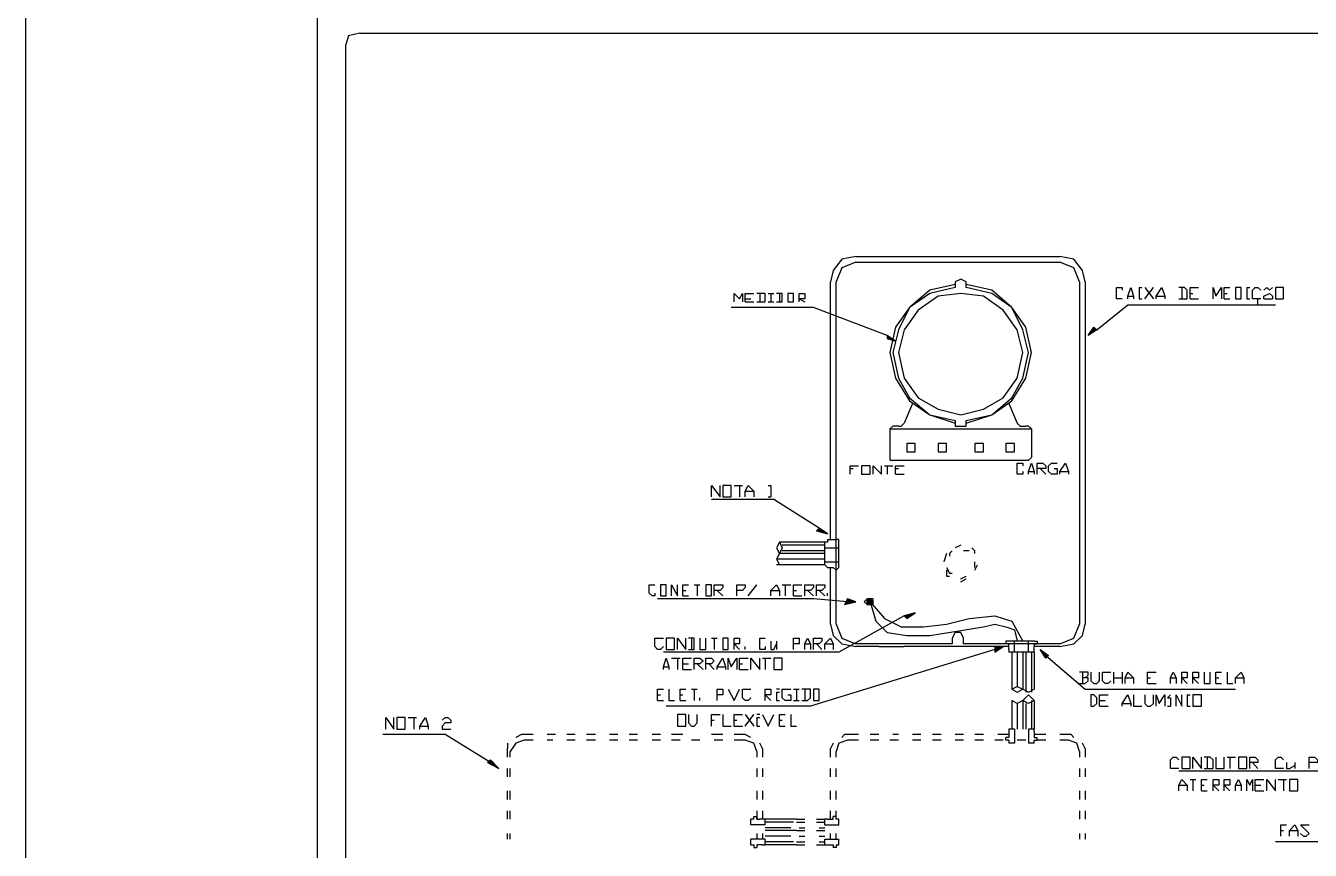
# Model space of a CAD drawing. Header units: millimetres. Extents: x 3453 to 3750, y 2320 to 2530.
# Drawn here: x 3453 to 3563, y 2388.8 to 2459.4 of the extents above; entities that cross this region are included whole.
import ezdxf

# ---------------------------------------------------------------- set-up
doc = ezdxf.new("R2010")
doc.units = ezdxf.units.MM

msp = doc.modelspace()

# ---------------------------------------------------------------- hatches: boundary and pattern name
at = {"true_color": 0x000007}
for points in [[(3544.74, 2433.37), (3543.98, 2432.88), (3544.47, 2433.6)], [(3526.77, 2432.64), (3527.49, 2432.4), (3526.77, 2432.88)], [(3520.71, 2416.16), (3521.67, 2415.91), (3520.96, 2416.39)], [(3533.07, 2412.02), (3533.03, 2412.02), (3533.03, 2411.99), (3533.07, 2411.99)], [(3533.07, 2411.79), (3533.03, 2411.79), (3533.03, 2411.75), (3533.07, 2411.75)], [(3523.12, 2409.86), (3524.09, 2410.09), (3523.37, 2410.34)], [(3525.32, 2410.34), (3525.05, 2410.34), (3525.05, 2409.86)], [(3525.32, 2410.34), (3525.32, 2409.86), (3525.05, 2409.86)], [(3525.57, 2410.09), (3525.32, 2410.34), (3525.32, 2409.86)], [(3528.45, 2408.64), (3529.18, 2409.13), (3528.22, 2408.89)], [(3535.99, 2405.76), (3536.72, 2406.24), (3535.99, 2406.24)], [(3540.37, 2405.24), (3539.89, 2406), (3540.6, 2405.49)], [(3492.56, 2396.3), (3493.53, 2395.81), (3492.81, 2396.53)]]:
    msp.add_hatch(color=7, dxfattribs=at).paths.add_polyline_path(points)

# ---------------------------------------------------------------- linework, layer by layer
at = {"ltscale": 3}
for p, q in [((3453, 2320.07), (3453, 2530.07)), ((3478, 2327.07), (3478, 2523.07))]:
    msp.add_line(p, q, dxfattribs=at)
at = {"color": 7, "linetype": 'Continuous', "lineweight": -2, "true_color": 0x000007}
for points in [[(3481.62, 2458.8), (3480.66, 2458.56), (3480.42, 2457.83)], [(3481.62, 2458.8), (3618.96, 2458.8), (3618.96, 2458.8)], [(3480.42, 2352.93), (3480.42, 2457.83), (3480.42, 2457.83)], [(3524.09, 2439.66), (3522.89, 2439.42), (3522.16, 2438.45), (3521.92, 2437.49)], [(3524.09, 2439.18), (3522.89, 2438.7), (3522.4, 2437.49)], [(3524.09, 2439.66), (3541.57, 2439.66), (3541.57, 2439.66)], [(3524.09, 2439.18), (3541.57, 2439.18), (3541.57, 2439.18)], [(3543.74, 2437.49), (3543.5, 2438.45), (3542.77, 2439.42), (3541.57, 2439.66)], [(3543.25, 2437.49), (3542.77, 2438.7), (3541.57, 2439.18)], [(3521.92, 2415.43), (3521.92, 2437.49), (3521.92, 2437.49)], [(3522.4, 2415.43), (3522.4, 2437.49), (3522.4, 2437.49)], [(3532.59, 2437.25), (3530.42, 2436.77), (3528.7, 2435.29), (3527.49, 2433.6), (3527.01, 2431.44), (3527.49, 2429.23), (3528.7, 2427.3), (3530.42, 2426.1), (3532.59, 2425.37)], [(3532.59, 2437), (3530.42, 2436.5), (3528.7, 2435.29), (3527.74, 2433.37), (3527.25, 2431.44), (3527.74, 2429.23), (3528.7, 2427.54), (3530.42, 2426.1), (3532.59, 2425.62)], [(3533.55, 2437), (3533.55, 2437.49), (3533.07, 2437.73), (3532.59, 2437.49), (3532.59, 2437)], [(3533.55, 2425.37), (3535.75, 2426.1), (3537.44, 2427.3), (3538.65, 2429.23), (3539.13, 2431.44), (3538.65, 2433.6), (3537.44, 2435.29), (3535.75, 2436.77), (3533.55, 2437.25)], [(3533.55, 2425.62), (3535.75, 2426.1), (3537.44, 2427.54), (3538.4, 2429.23), (3538.89, 2431.44), (3538.4, 2433.37), (3537.44, 2435.29), (3535.75, 2436.5), (3533.55, 2437)], [(3543.25, 2437.49), (3543.25, 2408.16), (3543.25, 2408.16)], [(3543.74, 2437.49), (3543.74, 2408.16), (3543.74, 2408.16)], [(3546.9, 2436.02), (3546.42, 2436.02), (3546.42, 2437), (3546.9, 2437), (3546.9, 2436.77)], [(3547.38, 2436.02), (3547.38, 2436.25), (3547.63, 2437), (3547.87, 2436.25), (3547.87, 2436.02)], [(3548.35, 2437), (3548.59, 2437), (3548.59, 2437)], [(3548.35, 2437), (3548.35, 2436.02), (3548.35, 2436.02)], [(3548.83, 2436.02), (3549.59, 2437), (3549.59, 2437)], [(3548.83, 2437), (3549.59, 2436.02), (3549.59, 2436.02)], [(3549.82, 2436.02), (3549.82, 2436.25), (3550.3, 2437), (3550.55, 2436.25), (3550.55, 2436.02)], [(3551.75, 2436.02), (3552.48, 2436.02), (3552.48, 2436.77), (3552.23, 2437), (3551.75, 2437)], [(3552, 2437), (3552, 2436.02), (3552, 2436.02)], [(3552.72, 2436.02), (3552.72, 2437), (3553.45, 2437)], [(3554.68, 2436.02), (3554.68, 2437), (3554.92, 2436.25), (3555.4, 2437), (3555.4, 2436.02)], [(3555.64, 2436.02), (3555.64, 2437), (3556.12, 2437)], [(3556.6, 2436.02), (3557.09, 2436.02), (3557.09, 2437), (3556.6, 2437)], [(3556.6, 2437), (3556.6, 2436.02), (3556.6, 2436.02)], [(3557.57, 2437), (3557.82, 2437), (3557.82, 2437)], [(3557.57, 2437), (3557.57, 2436.02), (3557.57, 2436.02)], [(3558.78, 2436.02), (3558.05, 2436.02), (3558.05, 2436.77), (3558.3, 2437), (3558.53, 2437), (3558.78, 2436.77)], [(3559.02, 2436.77), (3559.29, 2437), (3559.53, 2436.77), (3559.77, 2437)], [(3513.66, 2435.77), (3513.66, 2436.5), (3514.14, 2436.02), (3514.39, 2436.5), (3514.39, 2435.77)], [(3514.62, 2435.77), (3514.62, 2436.5), (3515.35, 2436.5)], [(3514.62, 2436.02), (3515.1, 2436.02), (3515.1, 2436.02)], [(3514.62, 2435.77), (3515.35, 2435.77), (3515.35, 2435.77)], [(3515.62, 2435.77), (3516.34, 2435.77), (3516.34, 2436.5), (3515.62, 2436.5)], [(3515.86, 2436.5), (3515.86, 2435.77), (3515.86, 2435.77)], [(3516.59, 2436.5), (3517.07, 2436.5), (3517.07, 2436.5)], [(3516.59, 2435.77), (3517.07, 2435.77), (3517.07, 2435.77)], [(3516.82, 2436.5), (3516.82, 2435.77), (3516.82, 2435.77)], [(3517.31, 2435.77), (3517.79, 2435.77), (3517.79, 2436.5), (3517.31, 2436.5)], [(3517.55, 2436.5), (3517.55, 2435.77), (3517.55, 2435.77)], [(3519.24, 2435.77), (3519.24, 2436.5), (3519.72, 2436.5), (3519.72, 2436.02), (3519.24, 2436.02)], [(3519.24, 2436.02), (3519.72, 2435.77), (3519.72, 2435.77)], [(3547.38, 2436.25), (3547.87, 2436.25), (3547.87, 2436.25)], [(3548.35, 2436.02), (3548.59, 2436.02), (3548.59, 2436.02)], [(3549.82, 2436.25), (3550.55, 2436.25), (3550.55, 2436.25)], [(3552.72, 2436.5), (3552.96, 2436.5), (3552.96, 2436.5)], [(3552.72, 2436.02), (3553.45, 2436.02), (3553.45, 2436.02)], [(3555.64, 2436.5), (3555.88, 2436.5), (3555.88, 2436.5)], [(3555.64, 2436.02), (3556.12, 2436.02), (3556.12, 2436.02)], [(3557.57, 2436.02), (3557.82, 2436.02), (3557.82, 2436.02)], [(3558.53, 2435.53), (3558.53, 2435.77), (3558.53, 2436.02)], [(3559.02, 2436.02), (3559.02, 2436.25), (3559.53, 2436.5), (3559.77, 2436.25), (3559.77, 2436.02)], [(3559.02, 2436.02), (3559.77, 2436.02), (3559.77, 2436.02)], [(3526.77, 2432.88), (3520.47, 2435.29), (3513.42, 2435.29)], [(3544.74, 2433.37), (3547.38, 2435.53), (3560.02, 2435.53)], [(3528.94, 2427.06), (3528.22, 2425.37), (3528.22, 2425.37)], [(3537.2, 2427.06), (3537.92, 2425.37), (3537.92, 2425.37)], [(3527.49, 2425.14), (3527.25, 2425.14), (3527.01, 2424.89)], [(3527.01, 2424.89), (3539.13, 2424.89), (3539.13, 2424.89)], [(3527.01, 2424.89), (3527.01, 2422.45), (3527.01, 2422.45)], [(3527.74, 2425.14), (3527.49, 2425.14), (3527.49, 2425.14)], [(3527.74, 2425.14), (3527.97, 2425.14), (3528.22, 2425.37)], [(3532.59, 2425.62), (3532.59, 2425.14), (3533.55, 2425.14), (3533.55, 2425.62)], [(3537.92, 2425.37), (3538.17, 2425.14), (3538.4, 2425.14)], [(3538.4, 2425.14), (3538.65, 2425.14), (3538.65, 2425.14)], [(3539.13, 2424.89), (3538.89, 2425.14), (3538.65, 2425.14)], [(3539.13, 2424.89), (3539.13, 2422.45), (3539.13, 2422.45)], [(3527.01, 2422.45), (3527.01, 2422.21), (3527.25, 2422.21)], [(3538.89, 2422.21), (3538.89, 2422.21), (3539.13, 2422.45)], [(3523.6, 2421.01), (3523.6, 2421.72), (3524.33, 2421.72)], [(3523.6, 2421.49), (3523.85, 2421.49), (3523.85, 2421.49)], [(3525.57, 2421.01), (3525.57, 2421.72), (3526.29, 2421.01), (3526.29, 2421.72)], [(3526.54, 2421.72), (3527.25, 2421.72), (3527.25, 2421.72)], [(3526.77, 2421.72), (3526.77, 2421.01), (3526.77, 2421.01)], [(3527.25, 2422.21), (3538.89, 2422.21), (3538.89, 2422.21)], [(3527.49, 2421.01), (3527.49, 2421.72), (3528.22, 2421.72)], [(3527.49, 2421.49), (3527.74, 2421.49), (3527.74, 2421.49)], [(3538.4, 2421.24), (3538.4, 2421.01), (3537.92, 2421.01), (3537.92, 2421.97), (3538.4, 2421.97), (3538.4, 2421.72)], [(3538.89, 2421.01), (3538.89, 2421.24), (3539.13, 2421.97), (3539.37, 2421.24), (3539.37, 2421.01)], [(3539.61, 2421.01), (3539.61, 2421.97), (3540.12, 2421.97), (3540.37, 2421.72), (3540.37, 2421.49), (3539.61, 2421.49)], [(3539.89, 2421.49), (3540.37, 2421.01), (3540.37, 2421.01)], [(3541.09, 2421.49), (3541.32, 2421.49), (3541.32, 2421.01), (3540.85, 2421.01), (3540.6, 2421.24), (3540.6, 2421.72), (3540.85, 2421.97), (3541.32, 2421.97)], [(3541.57, 2421.01), (3541.57, 2421.24), (3542.05, 2421.97), (3542.29, 2421.24), (3542.29, 2421.01)], [(3527.49, 2421.01), (3528.22, 2421.01), (3528.22, 2421.01)], [(3538.89, 2421.24), (3539.37, 2421.24), (3539.37, 2421.24)], [(3541.57, 2421.24), (3542.29, 2421.24), (3542.29, 2421.24)], [(3511.74, 2419.08), (3511.74, 2420.04), (3512.46, 2419.08), (3512.46, 2420.04)], [(3513.66, 2420.04), (3514.39, 2420.04), (3514.39, 2420.04)], [(3514.14, 2420.04), (3514.14, 2419.08), (3514.14, 2419.08)], [(3514.62, 2419.08), (3514.62, 2419.56), (3514.87, 2420.04), (3515.35, 2419.56), (3515.35, 2419.08)], [(3514.62, 2419.56), (3515.35, 2419.56), (3515.35, 2419.56)], [(3516.59, 2420.04), (3516.82, 2420.04), (3516.82, 2419.08)], [(3520.96, 2416.39), (3517.07, 2418.84), (3511.74, 2418.84)], [(3516.59, 2419.08), (3516.82, 2419.08), (3516.82, 2419.08)], [(3517.55, 2415.19), (3517.31, 2414.71), (3517.55, 2414.22)], [(3521.44, 2415.19), (3517.55, 2415.19), (3517.55, 2415.19)], [(3517.55, 2415.19), (3517.79, 2414.71), (3517.55, 2414.22)], [(3521.44, 2414.94), (3517.79, 2414.94), (3517.79, 2414.94)], [(3521.67, 2415.43), (3521.67, 2415.19), (3521.44, 2415.19)], [(3521.44, 2413.26), (3521.44, 2415.19), (3521.44, 2415.19)], [(3521.67, 2415.43), (3522.16, 2415.43), (3522.16, 2415.43)], [(3522.16, 2415.43), (3522.4, 2415.43), (3522.4, 2415.43)], [(3522.4, 2408.16), (3522.4, 2415.43), (3522.4, 2415.43)], [(3522.64, 2415.43), (3522.4, 2415.43), (3522.4, 2415.43)], [(3522.64, 2415.19), (3522.64, 2415.43), (3522.64, 2415.43)], [(3522.64, 2413.26), (3522.64, 2415.19), (3522.64, 2415.19)], [(3533.07, 2414.94), (3532.59, 2414.71), (3532.59, 2414.71)], [(3517.55, 2414.22), (3517.31, 2413.74), (3517.55, 2413.26)], [(3521.44, 2413.74), (3517.31, 2413.74), (3517.31, 2413.74)], [(3521.44, 2414.22), (3517.55, 2414.22), (3517.55, 2414.22)], [(3521.44, 2414.46), (3517.79, 2414.46), (3517.79, 2414.46)], [(3521.44, 2414.71), (3522.64, 2414.71), (3522.64, 2414.71)], [(3531.87, 2414.22), (3531.62, 2413.49), (3531.62, 2413.49)], [(3532.35, 2414.46), (3532.1, 2414.22), (3532.1, 2413.98)], [(3533.79, 2414.46), (3533.32, 2414.46), (3533.32, 2414.46)], [(3534.27, 2414.22), (3534.27, 2414.46), (3534.03, 2414.71)], [(3521.44, 2413.26), (3517.31, 2413.26), (3517.31, 2413.26)], [(3521.44, 2413.26), (3517.55, 2413.26), (3517.55, 2413.26)], [(3521.44, 2413.49), (3522.64, 2413.49), (3522.64, 2413.49)], [(3521.44, 2413.26), (3521.67, 2413.02), (3521.69, 2413.02)], [(3521.67, 2413.02), (3522.16, 2413.02), (3522.16, 2413.02)], [(3521.92, 2408.16), (3521.92, 2413.02), (3521.92, 2413.02)], [(3522.16, 2413.02), (3522.4, 2412.78), (3522.4, 2412.78)], [(3522.64, 2413.02), (3522.4, 2412.78), (3522.4, 2412.78)], [(3522.64, 2413.02), (3522.64, 2413.26), (3522.64, 2413.26)], [(3531.87, 2413.02), (3532.1, 2412.54), (3532.35, 2412.54)], [(3531.87, 2412.78), (3531.87, 2412.29), (3532.1, 2412.29)], [(3534.27, 2413.02), (3534.27, 2413.49), (3534.28, 2413.51)], [(3534.27, 2412.78), (3534.52, 2413.26), (3534.52, 2413.26)], [(3506.88, 2410.82), (3506.88, 2410.58), (3506.64, 2410.58), (3506.39, 2410.82), (3506.39, 2411.54), (3506.88, 2411.54)], [(3508.32, 2410.58), (3508.32, 2411.54), (3508.81, 2410.58), (3508.81, 2411.54)], [(3509.29, 2410.58), (3509.29, 2411.54), (3509.77, 2411.54)], [(3510.25, 2411.54), (3510.74, 2411.54), (3510.74, 2411.54)], [(3510.5, 2411.54), (3510.5, 2410.58), (3510.5, 2410.58)], [(3511.97, 2410.58), (3511.97, 2411.54), (3512.69, 2411.54), (3512.69, 2411.31), (3512.46, 2411.06), (3511.97, 2411.06)], [(3513.9, 2410.58), (3513.9, 2411.54), (3514.62, 2411.54), (3514.62, 2411.31), (3514.39, 2411.06), (3513.9, 2411.06)], [(3514.87, 2410.58), (3515.62, 2411.54), (3515.62, 2411.54)], [(3516.82, 2410.58), (3516.82, 2411.06), (3517.31, 2411.54), (3517.55, 2411.06), (3517.55, 2410.58)], [(3517.79, 2411.54), (3518.52, 2411.54), (3518.52, 2411.54)], [(3518.04, 2411.54), (3518.04, 2410.58), (3518.04, 2410.58)], [(3518.75, 2410.58), (3518.75, 2411.54), (3519.47, 2411.54)], [(3519.72, 2410.58), (3519.72, 2411.54), (3520.47, 2411.54), (3520.47, 2411.31), (3520.2, 2411.06), (3519.72, 2411.06)], [(3520.71, 2410.58), (3520.71, 2411.54), (3521.44, 2411.54), (3521.44, 2411.31), (3521.19, 2411.06), (3520.71, 2411.06)], [(3533.07, 2412.06), (3533.55, 2412.29), (3533.55, 2412.29)], [(3533.07, 2411.79), (3533.55, 2412.06), (3533.55, 2412.06)], [(3523.37, 2410.09), (3520.47, 2410.34), (3507.12, 2410.34)], [(3509.29, 2411.06), (3509.54, 2411.06), (3509.54, 2411.06)], [(3509.29, 2410.58), (3509.77, 2410.58), (3509.77, 2410.58)], [(3512.22, 2411.06), (3512.69, 2410.58), (3512.69, 2410.58)], [(3516.82, 2411.06), (3517.55, 2411.06), (3517.55, 2411.06)], [(3518.75, 2411.06), (3519, 2411.06), (3519, 2411.06)], [(3518.75, 2410.58), (3519.47, 2410.58), (3519.47, 2410.58)], [(3519.96, 2411.06), (3520.47, 2410.58), (3520.47, 2410.58)], [(3520.96, 2411.06), (3521.44, 2410.58), (3521.44, 2410.58)], [(3521.67, 2410.58), (3521.67, 2410.82), (3521.67, 2410.82)], [(3525.32, 2410.09), (3525.81, 2408.41), (3526.77, 2407.44), (3528.45, 2407.2), (3530.42, 2407.2), (3535.02, 2407.93), (3535.99, 2408.16), (3536.95, 2407.93), (3537.68, 2407.68), (3537.92, 2406.71)], [(3525.32, 2410.09), (3526.54, 2408.64), (3527.97, 2407.93), (3529.9, 2407.93), (3531.87, 2408.16), (3533.79, 2408.64), (3535.99, 2408.89), (3536.72, 2408.64), (3537.44, 2408.41), (3538.4, 2406.71)], [(3528.22, 2408.89), (3522.64, 2405.76), (3507.61, 2405.76)], [(3521.92, 2408.16), (3522.16, 2407.2), (3522.89, 2406.48), (3524.09, 2406.24)], [(3522.4, 2408.16), (3522.89, 2406.96), (3524.09, 2406.48)], [(3541.57, 2406.48), (3542.77, 2406.96), (3543.25, 2408.16)], [(3541.57, 2406.24), (3542.77, 2406.48), (3543.5, 2407.2), (3543.74, 2408.16)], [(3533.32, 2406.48), (3533.32, 2406.96), (3533.07, 2407.44), (3532.59, 2407.44), (3532.35, 2406.96), (3532.35, 2406.48)], [(3507.61, 2406.24), (3507.36, 2406), (3507.12, 2406), (3506.88, 2406.24), (3506.88, 2406.96), (3507.61, 2406.96)], [(3535.99, 2406), (3520.2, 2401.15), (3507.84, 2401.15)], [(3508.81, 2406), (3508.81, 2406.96), (3509.54, 2406), (3509.54, 2406.96)], [(3509.77, 2406), (3510.25, 2406), (3510.25, 2406.96), (3509.77, 2406.96)], [(3510.02, 2406.96), (3510.02, 2406), (3510.02, 2406)], [(3510.74, 2406.96), (3510.74, 2406), (3511.26, 2406), (3511.26, 2406.96)], [(3511.74, 2406.96), (3512.22, 2406.96), (3512.22, 2406.96)], [(3511.97, 2406.96), (3511.97, 2406), (3511.97, 2406)], [(3513.66, 2406), (3513.66, 2406.96), (3514.14, 2406.96), (3514.14, 2406.48), (3513.66, 2406.48)], [(3513.66, 2406.48), (3514.14, 2406), (3514.14, 2406)], [(3514.62, 2406), (3514.62, 2406.24), (3514.62, 2406.24)], [(3516.34, 2406.24), (3516.34, 2406), (3515.86, 2406), (3515.86, 2406.96), (3516.34, 2406.96)], [(3516.82, 2406.71), (3516.82, 2406), (3517.07, 2406), (3517.31, 2406.48)], [(3517.31, 2406.71), (3517.31, 2406), (3517.31, 2406)], [(3518.75, 2406), (3518.75, 2406.96), (3519.24, 2406.96), (3519.24, 2406.48), (3518.75, 2406.48)], [(3519.72, 2406), (3519.72, 2406.48), (3519.96, 2406.96), (3520.2, 2406.48), (3520.2, 2406)], [(3519.72, 2406.48), (3520.2, 2406.48), (3520.2, 2406.48)], [(3520.47, 2406), (3520.47, 2406.96), (3521.19, 2406.96), (3521.19, 2406.71), (3520.96, 2406.48), (3520.47, 2406.48)], [(3520.71, 2406.48), (3521.19, 2406), (3521.19, 2406)], [(3521.44, 2406), (3521.44, 2406.48), (3521.92, 2406.96), (3522.16, 2406.48), (3522.16, 2406)], [(3521.44, 2406.48), (3522.16, 2406.48), (3522.16, 2406.48)], [(3532.35, 2406.48), (3524.09, 2406.48), (3524.09, 2406.48)], [(3526.05, 2406.24), (3524.09, 2406.24), (3524.09, 2406.24)], [(3526.05, 2406.24), (3528.22, 2406.24), (3528.22, 2406.24)], [(3537.2, 2406.24), (3528.22, 2406.24), (3528.22, 2406.24)], [(3541.57, 2406.48), (3533.32, 2406.48), (3533.32, 2406.48)], [(3536.95, 2406.71), (3536.95, 2406.48), (3536.95, 2406.48)], [(3537.2, 2406.71), (3536.95, 2406.71), (3536.95, 2406.71)], [(3537.2, 2406.48), (3536.95, 2406.48), (3536.95, 2406.48)], [(3537.2, 2406.71), (3537.2, 2406.73), (3537.2, 2406.73)], [(3539.37, 2406.71), (3537.2, 2406.71), (3537.2, 2406.71)], [(3537.2, 2406.24), (3537.2, 2406.48), (3537.2, 2406.48)], [(3537.2, 2406), (3537.2, 2406.24), (3537.2, 2406.24)], [(3537.2, 2406), (3537.2, 2405.76), (3537.2, 2405.76)], [(3537.68, 2405.76), (3537.68, 2406.71), (3537.68, 2406.71)], [(3538.89, 2405.76), (3538.89, 2406.71), (3538.89, 2406.71)], [(3539.37, 2406.71), (3539.37, 2406.73), (3539.37, 2406.73)], [(3539.37, 2406.71), (3539.61, 2406.71), (3539.61, 2406.71)], [(3539.37, 2406.48), (3539.61, 2406.48), (3539.61, 2406.48)], [(3539.37, 2406.48), (3539.37, 2406.24), (3539.37, 2406.24)], [(3541.57, 2406.24), (3539.37, 2406.24), (3539.37, 2406.24)], [(3539.37, 2406), (3539.37, 2406.24), (3539.37, 2406.24)], [(3539.37, 2405.76), (3539.37, 2406), (3539.37, 2406)], [(3539.61, 2406.71), (3539.61, 2406.48), (3539.61, 2406.48)], [(3507.61, 2404.28), (3507.61, 2404.52), (3507.84, 2405.24), (3508.09, 2404.52), (3508.09, 2404.28)], [(3508.32, 2405.24), (3509.05, 2405.24), (3509.05, 2405.24)], [(3508.81, 2405.24), (3508.81, 2404.28), (3508.81, 2404.28)], [(3509.29, 2404.28), (3509.29, 2405.24), (3510.02, 2405.24)], [(3510.25, 2404.28), (3510.25, 2405.24), (3510.74, 2405.24), (3511.01, 2405.01), (3511.01, 2405.01), (3510.74, 2404.76), (3510.25, 2404.76)], [(3511.26, 2404.28), (3511.26, 2405.24), (3511.74, 2405.24), (3511.97, 2405.01), (3511.97, 2405.01), (3511.74, 2404.76), (3511.26, 2404.76)], [(3512.22, 2404.28), (3512.22, 2404.52), (3512.69, 2405.24), (3512.94, 2404.52), (3512.94, 2404.28)], [(3513.17, 2404.28), (3513.17, 2405.24), (3513.42, 2404.52), (3513.9, 2405.24), (3513.9, 2404.28)], [(3514.14, 2404.28), (3514.14, 2405.24), (3514.87, 2405.24)], [(3515.1, 2404.28), (3515.1, 2405.24), (3515.86, 2404.28), (3515.86, 2405.24)], [(3516.11, 2405.24), (3516.82, 2405.24), (3516.82, 2405.24)], [(3516.34, 2405.24), (3516.34, 2404.28), (3516.34, 2404.28)], [(3539.37, 2405.76), (3537.2, 2405.76), (3537.2, 2405.76)], [(3537.44, 2405.76), (3537.44, 2402.83), (3537.44, 2402.83)], [(3537.44, 2405.76), (3537.44, 2402.59), (3537.44, 2402.59)], [(3537.92, 2405.76), (3537.92, 2402.83), (3537.92, 2402.83)], [(3538.4, 2405.76), (3538.4, 2402.59), (3538.4, 2402.59)], [(3538.65, 2405.76), (3538.65, 2402.35), (3538.65, 2402.35)], [(3539.13, 2405.76), (3539.13, 2402.35), (3539.13, 2402.35)], [(3539.37, 2405.76), (3539.37, 2402.59), (3539.37, 2402.59)], [(3540.37, 2405.49), (3543.74, 2402.59), (3556.6, 2402.59)], [(3507.61, 2404.52), (3508.09, 2404.52), (3508.09, 2404.52)], [(3509.29, 2404.76), (3509.77, 2404.76), (3509.77, 2404.76)], [(3509.29, 2404.28), (3510.02, 2404.28), (3510.02, 2404.28)], [(3510.5, 2404.76), (3511.01, 2404.28), (3511.01, 2404.28)], [(3511.49, 2404.76), (3511.97, 2404.28), (3511.97, 2404.28)], [(3512.22, 2404.52), (3512.94, 2404.52), (3512.94, 2404.52)], [(3514.14, 2404.76), (3514.39, 2404.76), (3514.39, 2404.76)], [(3514.14, 2404.28), (3514.87, 2404.28), (3514.87, 2404.28)], [(3543.74, 2403.56), (3543.98, 2403.79), (3543.98, 2404.04), (3543.25, 2404.04)], [(3543.5, 2404.04), (3543.5, 2403.08), (3543.5, 2403.08)], [(3544.22, 2404.04), (3544.22, 2403.31), (3544.47, 2403.08), (3544.74, 2403.08), (3544.97, 2403.31), (3544.97, 2404.04)], [(3545.94, 2403.31), (3545.7, 2403.08), (3545.45, 2403.08), (3545.22, 2403.31), (3545.22, 2404.04), (3545.94, 2404.04)], [(3546.18, 2403.08), (3546.18, 2404.04), (3546.18, 2404.04)], [(3546.9, 2404.04), (3546.9, 2403.08), (3546.9, 2403.08)], [(3547.15, 2403.08), (3547.15, 2403.56), (3547.38, 2404.04), (3547.87, 2403.56), (3547.87, 2403.08)], [(3549.07, 2403.08), (3549.07, 2404.04), (3549.82, 2404.04)], [(3551.03, 2403.08), (3551.03, 2403.56), (3551.27, 2404.04), (3551.52, 2403.56), (3551.52, 2403.08)], [(3552, 2403.08), (3552, 2404.04), (3552.48, 2404.04), (3552.48, 2403.56), (3552, 2403.56)], [(3552.96, 2403.08), (3552.96, 2404.04), (3553.45, 2404.04), (3553.45, 2403.56), (3552.96, 2403.56)], [(3553.93, 2404.04), (3553.93, 2403.08), (3554.44, 2403.08), (3554.44, 2404.04)], [(3554.92, 2403.08), (3554.92, 2404.04), (3555.4, 2404.04)], [(3555.88, 2404.04), (3555.88, 2403.08), (3556.37, 2403.08)], [(3556.6, 2403.08), (3556.6, 2403.56), (3557.09, 2404.04), (3557.33, 2403.56), (3557.33, 2403.08)], [(3537.44, 2402.59), (3537.92, 2402.83), (3538.4, 2402.59)], [(3543.25, 2403.08), (3543.74, 2403.08), (3543.98, 2403.31), (3543.98, 2403.56), (3543.5, 2403.56)], [(3546.18, 2403.56), (3546.9, 2403.56), (3546.9, 2403.56)], [(3547.15, 2403.56), (3547.87, 2403.56), (3547.87, 2403.56)], [(3549.07, 2403.56), (3549.32, 2403.56), (3549.32, 2403.56)], [(3549.07, 2403.08), (3549.82, 2403.08), (3549.82, 2403.08)], [(3551.03, 2403.56), (3551.52, 2403.56), (3551.52, 2403.56)], [(3552, 2403.56), (3552.48, 2403.08), (3552.48, 2403.08)], [(3552.96, 2403.56), (3553.45, 2403.08), (3553.45, 2403.08)], [(3554.92, 2403.56), (3555.17, 2403.56), (3555.17, 2403.56)], [(3554.92, 2403.08), (3555.4, 2403.08), (3555.4, 2403.08)], [(3556.6, 2403.56), (3557.33, 2403.56), (3557.33, 2403.56)], [(3507.12, 2401.63), (3507.12, 2402.59), (3507.61, 2402.59)], [(3507.12, 2402.11), (3507.36, 2402.11), (3507.36, 2402.11)], [(3507.12, 2401.63), (3507.61, 2401.63), (3507.61, 2401.63)], [(3508.09, 2402.59), (3508.09, 2401.63), (3508.57, 2401.63)], [(3509.05, 2401.63), (3509.05, 2402.59), (3509.54, 2402.59)], [(3509.05, 2402.11), (3509.29, 2402.11), (3509.29, 2402.11)], [(3509.05, 2401.63), (3509.54, 2401.63), (3509.54, 2401.63)], [(3510.02, 2402.59), (3510.5, 2402.59), (3510.5, 2402.59)], [(3510.25, 2402.59), (3510.25, 2401.63), (3510.25, 2401.63)], [(3510.74, 2401.63), (3510.74, 2401.86), (3510.74, 2401.86)], [(3512.22, 2401.63), (3512.22, 2402.59), (3512.69, 2402.59), (3512.69, 2402.11), (3512.22, 2402.11)], [(3513.17, 2402.59), (3513.66, 2401.63), (3514.14, 2402.59)], [(3515.1, 2401.86), (3514.87, 2401.63), (3514.62, 2401.63), (3514.39, 2401.86), (3514.39, 2402.59), (3515.1, 2402.59)], [(3516.34, 2401.63), (3516.34, 2402.59), (3516.82, 2402.59), (3516.82, 2402.11), (3516.34, 2402.11)], [(3516.34, 2402.11), (3516.82, 2401.63), (3516.82, 2401.63)], [(3517.55, 2402.59), (3517.31, 2402.59), (3517.31, 2402.59)], [(3517.31, 2402.35), (3517.55, 2402.35), (3517.55, 2402.35)], [(3517.31, 2402.35), (3517.31, 2401.63), (3517.31, 2401.63)], [(3517.31, 2401.63), (3517.55, 2401.63), (3517.55, 2401.63)], [(3518.27, 2402.11), (3518.52, 2402.11), (3518.52, 2401.63), (3518.04, 2401.63), (3517.79, 2401.86), (3517.79, 2402.59), (3518.52, 2402.59)], [(3518.75, 2402.59), (3519.24, 2402.59), (3519.24, 2402.59)], [(3518.75, 2401.63), (3519.24, 2401.63), (3519.24, 2401.63)], [(3519, 2402.59), (3519, 2401.63), (3519, 2401.63)], [(3519.47, 2401.63), (3519.96, 2401.63), (3520.2, 2401.86), (3520.2, 2402.59), (3519.47, 2402.59)], [(3519.72, 2402.59), (3519.72, 2401.63), (3519.72, 2401.63)], [(3537.44, 2402.59), (3537.92, 2402.35), (3538.4, 2402.59)], [(3537.44, 2401.63), (3537.44, 2399.18), (3537.44, 2399.18)], [(3537.44, 2401.63), (3537.44, 2399.18), (3537.44, 2399.18)], [(3538.4, 2401.63), (3537.92, 2401.38), (3537.44, 2401.63)], [(3538.4, 2402.59), (3538.89, 2402.35), (3539.37, 2402.59)], [(3539.37, 2401.63), (3538.89, 2402.11), (3538.4, 2401.63)], [(3538.4, 2401.63), (3538.4, 2399.18), (3538.4, 2399.18)], [(3539.37, 2401.63), (3538.89, 2401.38), (3538.4, 2401.63)], [(3539.13, 2401.63), (3539.13, 2399.18), (3539.13, 2399.18)], [(3539.37, 2401.63), (3539.37, 2399.18), (3539.37, 2399.18)], [(3544.22, 2401.15), (3544.47, 2401.15), (3544.74, 2401.38), (3544.74, 2401.86), (3544.47, 2402.11), (3544.22, 2402.11)], [(3544.22, 2402.11), (3544.22, 2401.15), (3544.22, 2401.15)], [(3544.97, 2401.15), (3544.97, 2402.11), (3545.7, 2402.11)], [(3544.97, 2401.63), (3545.45, 2401.63), (3545.45, 2401.63)], [(3546.9, 2401.15), (3546.9, 2401.38), (3547.38, 2402.11), (3547.63, 2401.38), (3547.63, 2401.15)], [(3547.87, 2402.11), (3547.87, 2401.15), (3548.59, 2401.15)], [(3548.83, 2402.11), (3548.83, 2401.38), (3549.07, 2401.15), (3549.32, 2401.15), (3549.59, 2401.38), (3549.59, 2402.11)], [(3549.82, 2401.15), (3549.82, 2402.11), (3550.07, 2401.38), (3550.55, 2402.11), (3550.55, 2401.15)], [(3551.03, 2402.11), (3550.79, 2401.86), (3550.79, 2401.86)], [(3550.79, 2401.86), (3551.03, 2401.86), (3551.03, 2401.86)], [(3551.03, 2401.86), (3551.03, 2401.15), (3551.03, 2401.15)], [(3551.52, 2401.15), (3551.52, 2402.11), (3552, 2401.15), (3552, 2402.11)], [(3552.48, 2402.11), (3552.72, 2402.11), (3552.72, 2402.11)], [(3552.48, 2402.11), (3552.48, 2401.15), (3552.48, 2401.15)], [(3537.92, 2401.38), (3537.92, 2399.18), (3537.92, 2399.18)], [(3538.65, 2401.38), (3538.65, 2399.18), (3538.65, 2399.18)], [(3544.97, 2401.15), (3545.7, 2401.15), (3545.7, 2401.15)], [(3546.9, 2401.38), (3547.63, 2401.38), (3547.63, 2401.38)], [(3550.79, 2401.15), (3551.03, 2401.15), (3551.03, 2401.15)], [(3552.48, 2401.15), (3552.72, 2401.15), (3552.72, 2401.15)], [(3483.83, 2399.18), (3483.83, 2400.18), (3484.54, 2399.18), (3484.54, 2400.18)], [(3485.76, 2400.18), (3486.47, 2400.18), (3486.47, 2400.18)], [(3486.24, 2400.18), (3486.24, 2399.18), (3486.24, 2399.18)], [(3486.75, 2399.18), (3486.75, 2399.43), (3487.23, 2400.18), (3487.48, 2399.43), (3487.48, 2399.18)], [(3486.75, 2399.43), (3487.48, 2399.43), (3487.48, 2399.43)], [(3488.68, 2399.93), (3488.92, 2400.18), (3489.16, 2400.18), (3489.41, 2399.93), (3489.41, 2399.7), (3488.92, 2399.7), (3488.68, 2399.43), (3488.68, 2399.18), (3489.41, 2399.18)], [(3509.77, 2400.42), (3509.77, 2399.7), (3510.02, 2399.43), (3510.25, 2399.43), (3510.5, 2399.7), (3510.5, 2400.42)], [(3511.74, 2399.43), (3511.74, 2400.42), (3512.46, 2400.42)], [(3511.74, 2399.93), (3511.97, 2399.93), (3511.97, 2399.93)], [(3512.69, 2400.42), (3512.69, 2399.43), (3513.42, 2399.43)], [(3513.66, 2399.43), (3513.66, 2400.42), (3514.39, 2400.42)], [(3513.66, 2399.93), (3513.9, 2399.93), (3513.9, 2399.93)], [(3513.66, 2399.43), (3514.39, 2399.43), (3514.39, 2399.43)], [(3514.62, 2399.43), (3515.35, 2400.42), (3515.35, 2400.42)], [(3514.62, 2400.42), (3515.35, 2399.43), (3515.35, 2399.43)], [(3515.86, 2400.42), (3515.62, 2400.42), (3515.62, 2400.42)], [(3515.62, 2400.18), (3515.86, 2400.18), (3515.86, 2400.18)], [(3515.62, 2400.18), (3515.62, 2399.43), (3515.62, 2399.43)], [(3515.62, 2399.43), (3515.86, 2399.43), (3515.86, 2399.43)], [(3516.11, 2400.42), (3516.59, 2399.43), (3517.07, 2400.42)], [(3517.55, 2399.43), (3517.55, 2400.42), (3518.04, 2400.42)], [(3517.55, 2399.93), (3517.79, 2399.93), (3517.79, 2399.93)], [(3517.55, 2399.43), (3518.04, 2399.43), (3518.04, 2399.43)], [(3518.52, 2400.42), (3518.52, 2399.43), (3519, 2399.43)], [(3492.81, 2396.3), (3488.92, 2398.71), (3483.59, 2398.71)], [(3495.7, 2398.23), (3494.97, 2397.98), (3494.49, 2397.26)], [(3495.46, 2398.71), (3494.97, 2398.46), (3494.97, 2398.46)], [(3496.46, 2398.71), (3495.46, 2398.71), (3495.46, 2398.71)], [(3496.46, 2398.23), (3495.7, 2398.23), (3495.7, 2398.23)], [(3498.38, 2398.71), (3497.66, 2398.71), (3497.66, 2398.71)], [(3498.14, 2398.23), (3497.66, 2398.23), (3497.66, 2398.23)], [(3500.07, 2398.71), (3499.34, 2398.71), (3499.34, 2398.71)], [(3500.07, 2398.23), (3499.34, 2398.23), (3499.34, 2398.23)], [(3501.79, 2398.71), (3501.04, 2398.71), (3501.04, 2398.71)], [(3501.79, 2398.23), (3501.04, 2398.23), (3501.04, 2398.23)], [(3503.72, 2398.71), (3502.99, 2398.71), (3502.99, 2398.71)], [(3503.72, 2398.23), (3502.99, 2398.23), (3502.99, 2398.23)], [(3505.4, 2398.71), (3504.69, 2398.71), (3504.69, 2398.71)], [(3505.4, 2398.23), (3504.69, 2398.23), (3504.69, 2398.23)], [(3507.36, 2398.71), (3506.64, 2398.71), (3506.64, 2398.71)], [(3507.36, 2398.23), (3506.64, 2398.23), (3506.64, 2398.23)], [(3509.29, 2398.71), (3508.32, 2398.71), (3508.32, 2398.71)], [(3509.05, 2398.23), (3508.32, 2398.23), (3508.32, 2398.23)], [(3510.74, 2398.23), (3510.02, 2398.23), (3510.02, 2398.23)], [(3512.69, 2398.71), (3511.74, 2398.71), (3511.74, 2398.71)], [(3512.69, 2398.23), (3511.97, 2398.23), (3511.97, 2398.23)], [(3514.62, 2398.71), (3513.66, 2398.71), (3513.66, 2398.71)], [(3514.62, 2398.23), (3513.66, 2398.23), (3513.66, 2398.23)], [(3515.1, 2398.46), (3514.62, 2398.71), (3514.62, 2398.71)], [(3515.62, 2397.26), (3515.35, 2397.98), (3514.62, 2398.23)], [(3523.37, 2398.23), (3522.64, 2397.98), (3522.4, 2397.26)], [(3523.12, 2398.71), (3522.89, 2398.46), (3522.89, 2398.46)], [(3524.33, 2398.71), (3523.12, 2398.71), (3523.12, 2398.71)], [(3524.33, 2398.23), (3523.37, 2398.23), (3523.37, 2398.23)], [(3526.05, 2398.71), (3525.32, 2398.71), (3525.32, 2398.71)], [(3526.05, 2398.23), (3525.32, 2398.23), (3525.32, 2398.23)], [(3527.74, 2398.23), (3527.01, 2398.23), (3527.01, 2398.23)], [(3527.74, 2398.71), (3527.25, 2398.71), (3527.25, 2398.71)], [(3529.67, 2398.71), (3528.94, 2398.71), (3528.94, 2398.71)], [(3529.67, 2398.23), (3528.94, 2398.23), (3528.94, 2398.23)], [(3531.39, 2398.71), (3530.66, 2398.71), (3530.66, 2398.71)], [(3531.39, 2398.23), (3530.66, 2398.23), (3530.66, 2398.23)], [(3533.32, 2398.71), (3532.59, 2398.71), (3532.59, 2398.71)], [(3533.32, 2398.23), (3532.59, 2398.23), (3532.59, 2398.23)], [(3535.02, 2398.71), (3534.27, 2398.71), (3534.27, 2398.71)], [(3535.02, 2398.23), (3534.27, 2398.23), (3534.27, 2398.23)], [(3536.72, 2398.23), (3535.99, 2398.23), (3535.99, 2398.23)], [(3537.2, 2398.71), (3536.24, 2398.71), (3536.24, 2398.71)], [(3537.2, 2398.46), (3536.95, 2398.46), (3536.95, 2398.46)], [(3536.95, 2398.23), (3536.95, 2398.46), (3536.95, 2398.46)], [(3537.2, 2398.23), (3536.95, 2398.23), (3536.95, 2398.23)], [(3537.2, 2399.18), (3537.2, 2398.94), (3537.2, 2398.94)], [(3537.68, 2399.18), (3537.2, 2399.18), (3537.2, 2399.18)], [(3537.2, 2398.94), (3537.2, 2398.46), (3537.2, 2398.46)], [(3537.2, 2398.23), (3537.2, 2397.98), (3537.2, 2397.98)], [(3537.68, 2399.18), (3537.68, 2397.98), (3537.68, 2397.98)], [(3538.65, 2398.23), (3537.92, 2398.23), (3537.92, 2398.23)], [(3539.37, 2399.18), (3538.89, 2399.18), (3538.89, 2399.18)], [(3538.89, 2399.18), (3538.89, 2397.98), (3538.89, 2397.98)], [(3539.37, 2398.94), (3539.37, 2399.18), (3539.37, 2399.19)], [(3539.37, 2398.94), (3539.37, 2398.46), (3539.37, 2398.46)], [(3540.37, 2398.71), (3539.37, 2398.71), (3539.37, 2398.71)], [(3539.37, 2398.46), (3539.61, 2398.46), (3539.61, 2398.46)], [(3539.37, 2397.98), (3539.37, 2398.23), (3539.37, 2398.23)], [(3539.37, 2398.23), (3539.61, 2398.23), (3539.61, 2398.23)], [(3539.61, 2398.23), (3539.61, 2398.46), (3539.61, 2398.46)], [(3540.37, 2398.23), (3539.61, 2398.23), (3539.61, 2398.23)], [(3542.53, 2398.71), (3541.57, 2398.71), (3541.57, 2398.71)], [(3542.29, 2398.23), (3541.57, 2398.23), (3541.57, 2398.23)], [(3543.25, 2397.26), (3543.02, 2397.98), (3542.29, 2398.23)], [(3542.77, 2398.46), (3542.53, 2398.71), (3542.53, 2398.71)], [(3494.26, 2397.98), (3494.26, 2397.5), (3494.26, 2397.5)], [(3494.26, 2396.78), (3494.26, 2397.5), (3494.26, 2397.5)], [(3494.49, 2396.78), (3494.49, 2397.26), (3494.49, 2397.26)], [(3515.62, 2397.26), (3515.62, 2396.78), (3515.62, 2396.78)], [(3516.11, 2397.5), (3515.86, 2397.98), (3515.86, 2397.98)], [(3516.11, 2397.5), (3516.11, 2396.78), (3516.11, 2396.78)], [(3522.16, 2397.98), (3521.92, 2397.5), (3521.92, 2397.5)], [(3521.92, 2396.78), (3521.92, 2397.5), (3521.92, 2397.5)], [(3522.4, 2396.78), (3522.4, 2397.26), (3522.4, 2397.26)], [(3537.68, 2397.98), (3537.2, 2397.98), (3537.2, 2397.98)], [(3539.37, 2397.98), (3538.89, 2397.98), (3538.89, 2397.98)], [(3543.25, 2397.26), (3543.25, 2396.78), (3543.25, 2396.78)], [(3543.74, 2397.5), (3543.5, 2397.98), (3543.5, 2397.98)], [(3543.74, 2397.5), (3543.74, 2396.78), (3543.74, 2396.78)], [(3551.75, 2395.81), (3551.03, 2395.81), (3551.03, 2396.53), (3551.27, 2396.78), (3551.52, 2396.78), (3551.75, 2396.53)], [(3552.96, 2395.81), (3552.96, 2396.78), (3553.68, 2395.81), (3553.68, 2396.78)], [(3553.93, 2395.81), (3554.68, 2395.81), (3554.68, 2396.53), (3554.44, 2396.78), (3553.93, 2396.78)], [(3554.17, 2396.78), (3554.17, 2395.81), (3554.17, 2395.81)], [(3554.92, 2396.78), (3554.92, 2395.81), (3555.64, 2395.81), (3555.64, 2396.78)], [(3555.88, 2396.78), (3556.6, 2396.78), (3556.6, 2396.78)], [(3556.12, 2396.78), (3556.12, 2395.81), (3556.12, 2395.81)], [(3557.82, 2395.81), (3557.82, 2396.78), (3558.3, 2396.78), (3558.53, 2396.53), (3558.53, 2396.3), (3557.82, 2396.3)], [(3558.05, 2396.3), (3558.53, 2395.81), (3558.53, 2395.81)], [(3560.73, 2395.81), (3560.02, 2395.81), (3560.02, 2396.53), (3560.25, 2396.78), (3560.5, 2396.78), (3560.73, 2396.53)], [(3560.98, 2396.3), (3560.98, 2395.81), (3561.22, 2395.81), (3561.7, 2396.05)], [(3561.7, 2396.3), (3561.7, 2395.81), (3561.7, 2395.81)], [(3562.9, 2395.81), (3562.9, 2396.78), (3563.38, 2396.78), (3563.63, 2396.53), (3563.63, 2396.3), (3562.9, 2396.3)], [(3494.26, 2395.08), (3494.26, 2395.81), (3494.26, 2395.81)], [(3494.49, 2395.08), (3494.49, 2395.81), (3494.49, 2395.81)], [(3515.62, 2395.81), (3515.62, 2395.08), (3515.62, 2395.08)], [(3516.11, 2395.81), (3516.11, 2395.08), (3516.11, 2395.08)], [(3521.92, 2395.08), (3521.92, 2395.81), (3521.92, 2395.81)], [(3522.4, 2395.08), (3522.4, 2395.81), (3522.4, 2395.81)], [(3543.25, 2395.81), (3543.25, 2395.08), (3543.25, 2395.08)], [(3543.74, 2395.81), (3543.74, 2395.08), (3543.74, 2395.08)], [(3570.68, 2393.63), (3566.8, 2395.57), (3551.75, 2395.57)], [(3494.26, 2393.13), (3494.26, 2393.88), (3494.26, 2393.88)], [(3494.49, 2393.13), (3494.49, 2393.88), (3494.49, 2393.88)], [(3515.62, 2393.88), (3515.62, 2393.13), (3515.62, 2393.13)], [(3516.11, 2393.88), (3516.11, 2393.13), (3516.11, 2393.13)], [(3521.92, 2393.13), (3521.92, 2393.88), (3521.92, 2393.88)], [(3522.4, 2393.13), (3522.4, 2393.88), (3522.4, 2393.88)], [(3543.25, 2393.88), (3543.25, 2393.13), (3543.25, 2393.13)], [(3543.74, 2393.88), (3543.74, 2393.13), (3543.74, 2393.13)], [(3551.75, 2393.88), (3551.75, 2394.36), (3552, 2394.85), (3552.48, 2394.36), (3552.48, 2393.88)], [(3551.75, 2394.36), (3552.48, 2394.36), (3552.48, 2394.36)], [(3552.72, 2394.85), (3553.2, 2394.85), (3553.2, 2394.85)], [(3552.96, 2394.85), (3552.96, 2393.88), (3552.96, 2393.88)], [(3553.68, 2393.88), (3553.68, 2394.85), (3554.17, 2394.85)], [(3553.68, 2394.36), (3553.93, 2394.36), (3553.93, 2394.36)], [(3553.68, 2393.88), (3554.17, 2393.88), (3554.17, 2393.88)], [(3554.68, 2393.88), (3554.68, 2394.85), (3555.17, 2394.85), (3555.17, 2394.36), (3554.68, 2394.36)], [(3554.68, 2394.36), (3555.17, 2393.88), (3555.17, 2393.88)], [(3555.64, 2393.88), (3555.64, 2394.85), (3556.12, 2394.85), (3556.12, 2394.36), (3555.64, 2394.36)], [(3555.64, 2394.36), (3556.12, 2393.88), (3556.12, 2393.88)], [(3556.6, 2393.88), (3556.6, 2394.36), (3556.85, 2394.85), (3557.09, 2394.36), (3557.09, 2393.88)], [(3556.6, 2394.36), (3557.09, 2394.36), (3557.09, 2394.36)], [(3557.57, 2393.88), (3557.57, 2394.85), (3557.82, 2394.36), (3558.05, 2394.85), (3558.05, 2393.88)], [(3558.3, 2393.88), (3558.3, 2394.85), (3559.02, 2394.85)], [(3558.3, 2394.36), (3558.78, 2394.36), (3558.78, 2394.36)], [(3558.3, 2393.88), (3559.02, 2393.88), (3559.02, 2393.88)], [(3559.29, 2393.88), (3559.29, 2394.85), (3560.02, 2393.88), (3560.02, 2394.85)], [(3560.25, 2394.85), (3560.98, 2394.85), (3560.98, 2394.85)], [(3560.73, 2394.85), (3560.73, 2393.88), (3560.73, 2393.88)], [(3494.26, 2391.45), (3494.26, 2392.16), (3494.26, 2392.16)], [(3494.49, 2391.45), (3494.49, 2392.16), (3494.49, 2392.16)], [(3515.35, 2391.68), (3515.62, 2391.68), (3515.62, 2391.68)], [(3515.35, 2391.45), (3515.35, 2391.68), (3515.35, 2391.68)], [(3515.62, 2392.16), (3515.62, 2391.45), (3515.62, 2391.45)], [(3515.62, 2391.45), (3515.62, 2391.68), (3515.62, 2391.68)], [(3516.11, 2392.16), (3516.11, 2391.45), (3516.11, 2391.45)], [(3521.92, 2391.45), (3521.92, 2392.16), (3521.92, 2392.16)], [(3522.4, 2391.68), (3522.16, 2391.68), (3522.16, 2391.68)], [(3522.16, 2391.45), (3522.16, 2391.68), (3522.16, 2391.68)], [(3522.4, 2391.45), (3522.4, 2392.16), (3522.4, 2392.16)], [(3522.4, 2391.45), (3522.4, 2391.68), (3522.4, 2391.68)], [(3543.25, 2392.16), (3543.25, 2391.45), (3543.25, 2391.45)], [(3543.74, 2392.16), (3543.74, 2391.45), (3543.74, 2391.45)], [(3572.37, 2392.65), (3564.62, 2389.51), (3560.02, 2389.51)], [(3515.35, 2391.45), (3515.1, 2391.45), (3515.1, 2391.45)], [(3515.1, 2390.96), (3515.1, 2391.45), (3515.1, 2391.45)], [(3516.34, 2390.96), (3515.1, 2390.96), (3515.1, 2390.96)], [(3515.62, 2391.45), (3515.86, 2391.45), (3515.86, 2391.45)], [(3516.11, 2391.45), (3515.86, 2391.45), (3515.86, 2391.45)], [(3516.34, 2391.45), (3516.11, 2391.45), (3516.11, 2391.45)], [(3519, 2391.45), (3516.34, 2391.45), (3516.34, 2391.45)], [(3516.34, 2390.96), (3516.34, 2391.45), (3516.34, 2391.45)], [(3518.75, 2391.2), (3516.34, 2391.2), (3516.34, 2391.2)], [(3518.52, 2390.72), (3516.34, 2390.72), (3516.34, 2390.72)], [(3519, 2391.45), (3519.72, 2391.45), (3519.72, 2391.45)], [(3519, 2391.2), (3519.72, 2391.2), (3519.72, 2391.2)], [(3519.24, 2390.72), (3519.72, 2390.72), (3519.72, 2390.72)], [(3520.71, 2391.45), (3521.44, 2391.45), (3521.44, 2391.45)], [(3520.71, 2391.2), (3521.44, 2391.2), (3521.44, 2391.2)], [(3520.96, 2390.72), (3521.44, 2390.72), (3521.44, 2390.72)], [(3521.67, 2391.45), (3521.44, 2391.45), (3521.44, 2391.45)], [(3521.44, 2390.96), (3521.44, 2391.45), (3521.44, 2391.45)], [(3521.44, 2390.96), (3522.64, 2390.96), (3522.64, 2390.96)], [(3521.67, 2391.45), (3522.16, 2391.45), (3522.16, 2391.45)], [(3522.64, 2391.45), (3522.4, 2391.45), (3522.4, 2391.45)], [(3522.64, 2390.96), (3522.64, 2391.45), (3522.64, 2391.45)], [(3560.5, 2390), (3560.5, 2390.96), (3560.98, 2390.96)], [(3561.22, 2390), (3561.22, 2390.48), (3561.7, 2390.96), (3561.95, 2390.48), (3561.95, 2390)], [(3562.18, 2390.23), (3562.42, 2390), (3562.67, 2390), (3562.9, 2390.23), (3562.18, 2390.96), (3562.9, 2390.96)], [(3494.26, 2389.75), (3494.26, 2390.23), (3494.26, 2390.23)], [(3494.49, 2389.75), (3494.49, 2390.23), (3494.49, 2390.23)], [(3515.1, 2389.27), (3515.1, 2389.75), (3515.1, 2389.75)], [(3516.34, 2389.75), (3515.1, 2389.75), (3515.1, 2389.75)], [(3515.62, 2390.23), (3515.62, 2389.75), (3515.62, 2389.75)], [(3516.11, 2390.23), (3516.11, 2389.75), (3516.11, 2389.75)], [(3519, 2390.48), (3516.34, 2390.48), (3516.34, 2390.48)], [(3518.52, 2390), (3516.34, 2390), (3516.34, 2390)], [(3516.34, 2389.27), (3516.34, 2389.75), (3516.34, 2389.75)], [(3518.75, 2389.51), (3516.34, 2389.51), (3516.34, 2389.51)], [(3519, 2390.48), (3519.72, 2390.48), (3519.72, 2390.48)], [(3519, 2389.51), (3519.72, 2389.51), (3519.72, 2389.51)], [(3519.24, 2390), (3519.72, 2390), (3519.72, 2390)], [(3520.71, 2390.48), (3521.44, 2390.48), (3521.44, 2390.48)], [(3520.96, 2390), (3521.44, 2390), (3521.44, 2390)], [(3520.96, 2389.51), (3521.44, 2389.51), (3521.44, 2389.51)], [(3521.44, 2389.27), (3521.44, 2389.75), (3521.44, 2389.75)], [(3521.44, 2389.75), (3522.64, 2389.75), (3522.64, 2389.75)], [(3521.92, 2389.75), (3521.92, 2390.23), (3521.92, 2390.23)], [(3522.4, 2389.75), (3522.4, 2390.23), (3522.4, 2390.23)], [(3522.64, 2389.27), (3522.64, 2389.75), (3522.64, 2389.75)], [(3543.25, 2390.23), (3543.25, 2389.75), (3543.25, 2389.75)], [(3543.74, 2390.23), (3543.74, 2389.75), (3543.74, 2389.75)], [(3560.5, 2390.48), (3560.73, 2390.48), (3560.73, 2390.48)], [(3561.22, 2390.48), (3561.95, 2390.48), (3561.95, 2390.48)], [(3515.1, 2389.27), (3515.35, 2389.27), (3515.35, 2389.27)], [(3515.35, 2389.27), (3515.35, 2389.03), (3515.35, 2389.03)], [(3515.35, 2389.03), (3515.62, 2389.03), (3515.62, 2389.03)], [(3515.86, 2389.27), (3515.62, 2389.27), (3515.62, 2389.27)], [(3515.62, 2389.27), (3515.62, 2389.03), (3515.62, 2389.03)], [(3516.11, 2389.27), (3515.86, 2389.27), (3515.86, 2389.27)], [(3516.11, 2389.27), (3516.34, 2389.27), (3516.34, 2389.27)], [(3519, 2389.27), (3516.34, 2389.27), (3516.34, 2389.27)], [(3519, 2389.27), (3519.72, 2389.27), (3519.72, 2389.27)], [(3520.71, 2389.27), (3521.44, 2389.27), (3521.44, 2389.27)], [(3521.44, 2389.27), (3521.67, 2389.27), (3521.67, 2389.27)], [(3521.67, 2389.27), (3522.16, 2389.27), (3522.16, 2389.27)], [(3522.16, 2389.27), (3522.16, 2389.03), (3522.16, 2389.03)], [(3522.4, 2389.03), (3522.16, 2389.03), (3522.16, 2389.03)], [(3522.4, 2389.27), (3522.64, 2389.27), (3522.64, 2389.27)], [(3522.4, 2389.27), (3522.4, 2389.03), (3522.4, 2389.03)]]:
    msp.add_lwpolyline(points, dxfattribs=at)
for points in [[(3560.02, 2437), (3560.02, 2436.02), (3560.73, 2436.02), (3560.73, 2437)], [(3518.27, 2436.5), (3518.27, 2435.77), (3518.75, 2435.77), (3518.75, 2436.5)], [(3533.07, 2426.1), (3535.02, 2426.59), (3536.72, 2427.54), (3537.92, 2429.23), (3538.4, 2431.44), (3537.92, 2433.37), (3536.72, 2435.05), (3535.02, 2436.25), (3533.07, 2436.5), (3531.14, 2436.25), (3529.42, 2435.05), (3528.22, 2433.37), (3527.74, 2431.44), (3528.22, 2429.23), (3529.42, 2427.54), (3531.14, 2426.59)], [(3544.74, 2433.37), (3543.98, 2432.88), (3544.47, 2433.6)], [(3526.77, 2432.64), (3527.49, 2432.4), (3526.77, 2432.88)], [(3528.45, 2423.65), (3528.45, 2422.94), (3529.18, 2422.94), (3529.18, 2423.65)], [(3531.14, 2423.65), (3531.14, 2422.94), (3531.87, 2422.94), (3531.87, 2423.65)], [(3534.27, 2423.65), (3534.27, 2422.94), (3535.02, 2422.94), (3535.02, 2423.65)], [(3536.95, 2423.65), (3536.95, 2422.94), (3537.68, 2422.94), (3537.68, 2423.65)], [(3524.57, 2421.72), (3524.57, 2421.01), (3525.32, 2421.01), (3525.32, 2421.72)], [(3512.69, 2420.04), (3512.69, 2419.08), (3513.42, 2419.08), (3513.42, 2420.04)], [(3520.71, 2416.16), (3521.67, 2415.91), (3520.96, 2416.39)], [(3522.16, 2415.43), (3522.16, 2415.43)], [(3522.4, 2415.43), (3522.4, 2415.43)], [(3522.16, 2413.02), (3522.16, 2413.02)], [(3522.4, 2412.78), (3522.4, 2412.78)], [(3507.36, 2411.54), (3507.36, 2410.58), (3507.84, 2410.58), (3507.84, 2411.54)], [(3511.26, 2411.54), (3511.26, 2410.58), (3511.74, 2410.58), (3511.74, 2411.54)], [(3523.12, 2409.86), (3524.09, 2410.09), (3523.37, 2410.34)], [(3525.32, 2409.86), (3525.57, 2409.86), (3525.57, 2410.34), (3525.05, 2410.34), (3524.82, 2410.09), (3525.05, 2409.86)], [(3525.32, 2409.86), (3525.32, 2409.86), (3525.57, 2410.09), (3525.32, 2410.34), (3525.05, 2410.34), (3525.05, 2409.86)], [(3525.05, 2410.34), (3525.05, 2409.86)], [(3525.32, 2410.34), (3525.05, 2410.34), (3525.05, 2409.86)], [(3525.32, 2410.34), (3525.32, 2409.86), (3525.05, 2409.86)], [(3525.57, 2410.09), (3525.32, 2410.34), (3525.32, 2409.86)], [(3525.32, 2410.34), (3525.32, 2409.86)], [(3525.32, 2410.34), (3525.32, 2409.86), (3525.32, 2409.86)], [(3528.45, 2408.64), (3529.18, 2409.13), (3528.22, 2408.89)], [(3507.84, 2406.96), (3507.84, 2406), (3508.57, 2406), (3508.57, 2406.96)], [(3512.69, 2406.96), (3512.69, 2406), (3513.17, 2406), (3513.17, 2406.96)], [(3535.99, 2405.76), (3536.72, 2406.24), (3535.99, 2406.24)], [(3540.37, 2405.24), (3539.89, 2406), (3540.6, 2405.49)], [(3517.07, 2405.24), (3517.07, 2404.28), (3517.79, 2404.28), (3517.79, 2405.24)], [(3520.47, 2402.59), (3520.47, 2401.63), (3520.96, 2401.63), (3520.96, 2402.59)], [(3552.96, 2402.11), (3552.96, 2401.15), (3553.68, 2401.15), (3553.68, 2402.11)], [(3484.79, 2400.18), (3484.79, 2399.18), (3485.51, 2399.18), (3485.51, 2400.18)], [(3508.81, 2400.42), (3508.81, 2399.43), (3509.54, 2399.43), (3509.54, 2400.42)], [(3537.2, 2398.46), (3537.2, 2398.46)], [(3539.37, 2398.46), (3539.37, 2398.46)], [(3492.56, 2396.3), (3493.53, 2395.81), (3492.81, 2396.53)], [(3552, 2396.78), (3552, 2395.81), (3552.72, 2395.81), (3552.72, 2396.78)], [(3556.85, 2396.78), (3556.85, 2395.81), (3557.57, 2395.81), (3557.57, 2396.78)], [(3558.78, 2395.81), (3558.78, 2395.81)], [(3561.22, 2394.85), (3561.22, 2393.88), (3561.95, 2393.88), (3561.95, 2394.85)], [(3522.16, 2391.45), (3522.16, 2391.45)], [(3522.16, 2389.27), (3522.16, 2389.27)]]:
    msp.add_lwpolyline(points, close=True, dxfattribs=at)

doc.saveas('drawing.dxf')
